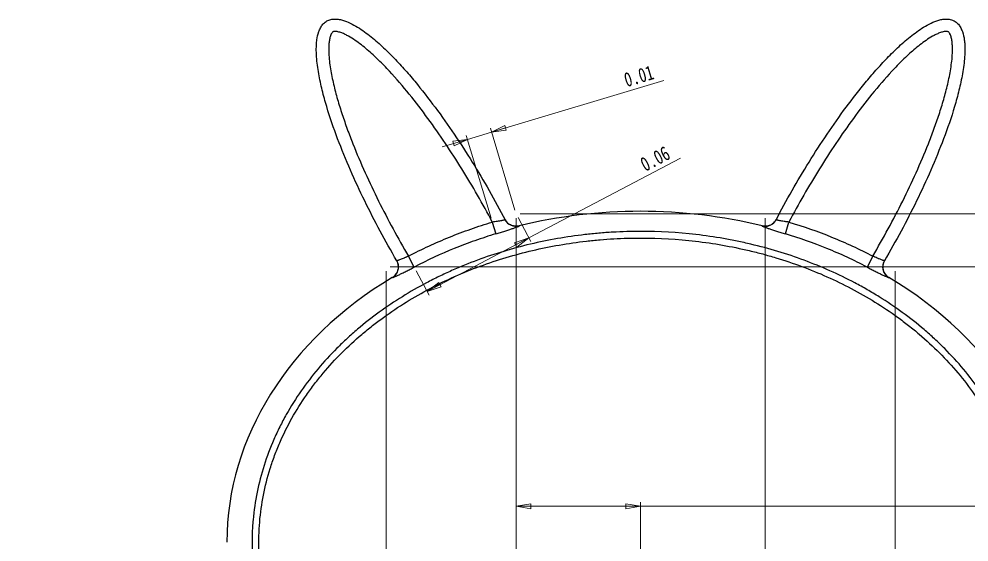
# Model space of a CAD drawing. Header units: millimetres. Extents: x 15 to 1184, y 5 to 836.
# Drawn here: x 579.2 to 808.9, y 341.1 to 467.7 of the extents above; entities that cross this region are included whole.
import ezdxf

# ---------------------------------------------------------------- set-up
doc = ezdxf.new("R2010")
doc.units = ezdxf.units.MM
doc.styles.add('SLDTEXTSTYLE0', font='TXT', dxfattribs={"width": 0.75})
doc.dimstyles.new('SLDDIMSTYLE0', dxfattribs={"dimtxt": 3.5, "dimasz": 3.556, "dimexe": 0, "dimexo": 0.0625, "dimgap": 0.875, "dimtad": 1, "dimlfac": 2, "dimrnd": 1e-09, "dimdsep": 46, "dimtxsty": 'SLDTEXTSTYLE0', "dimblk1": 'CLOSED', "dimblk2": 'CLOSED', "dimsah": 1, "dimcen": 0.09, "dimadec": 0, "dimazin": 2, "dimtfac": 1, "dimtofl": 0, "dimtmove": 0, "dimatfit": 3, "dimldrblk": 'CLOSED', "dimfxl": 0, "dimfrac": 2, "dimtolj": 1, "dimtzin": 12, "dimarcsym": 0})
doc.dimstyles.new('SLDDIMSTYLE1', dxfattribs={"dimtxt": 3.5, "dimasz": 3.556, "dimexe": 0, "dimexo": 0.0625, "dimgap": 0.875, "dimtad": 1, "dimlfac": 2, "dimrnd": 1e-09, "dimdsep": 46, "dimtxsty": 'SLDTEXTSTYLE0', "dimblk1": 'CLOSED', "dimblk2": 'CLOSED', "dimsah": 1, "dimcen": 0.09, "dimadec": 0, "dimazin": 2, "dimtfac": 1, "dimtmove": 0, "dimatfit": 0, "dimldrblk": 'CLOSED', "dimfxl": 0, "dimfrac": 2, "dimtolj": 1, "dimtzin": 12, "dimarcsym": 0})
doc.dimstyles.new('SLDDIMSTYLE2', dxfattribs={"dimtxt": 3.5, "dimasz": 3.556, "dimexe": 0, "dimexo": 0.0625, "dimgap": 0.875, "dimtad": 1, "dimlfac": 2, "dimrnd": 1e-09, "dimzin": 0, "dimdsep": 46, "dimtxsty": 'SLDTEXTSTYLE0', "dimblk1": 'CLOSED', "dimblk2": 'CLOSED', "dimsah": 1, "dimcen": 0.09, "dimadec": 0, "dimazin": 0, "dimtfac": 1, "dimtofl": 0, "dimtmove": 0, "dimatfit": 3, "dimldrblk": 'CLOSED', "dimfxl": 0, "dimfrac": 2, "dimtolj": 1, "dimtzin": 12, "dimarcsym": 0})

# ---------------------------------------------------------------- blocks, each defined once
blk = doc.blocks.new('_Closed')
at = {"color": 0, "linetype": 'ByBlock', "lineweight": -2}
for p, q in [((-1, 0.166667), (0, 0)), ((-1, 0.166667), (-1, -0.166667)), ((0, 0), (-1, -0.166667)), ((0, 0), (-1, 0))]:
    blk.add_line(p, q, dxfattribs=at)
blk = doc.blocks.new('_D')
at = {"color": 7, "linetype": 'Continuous', "lineweight": 0}
for p, q in [((699.41, 419.5), (699.41, 192.64)), ((684.79, 269.86), (684.79, 192.64)), ((684.79, 193.64), (579.25, 193.64)), ((684.79, 193.64), (699.41, 193.64))]:
    blk.add_line(p, q, dxfattribs=at)
at = {"color": 7, "linetype": 'Continuous', "lineweight": 18, "xscale": 3.556, "yscale": 3.556, "rotation": 180.0000000000004}
blk.add_blockref('_Closed', (684.79, 193.64), dxfattribs=at)
at = {"color": 7, "linetype": 'Continuous', "lineweight": 18, "xscale": 3.556, "yscale": 3.556}
blk.add_blockref('_Closed', (699.41, 193.64), dxfattribs=at)
at = {"color": 7, "linetype": 'Continuous', "lineweight": 18, "insert": (579.25, 198.16), "char_height": 3.5, "attachment_point": 1, "style": 'SLDTEXTSTYLE0'}
blk.add_mtext('0.03', dxfattribs=at)
blk = doc.blocks.new('_D_1')
at = {"color": 7, "linetype": 'Continuous', "lineweight": 0}
for p, q in [((667.97, 406.69), (667.97, 186.64)), ((684.79, 269.86), (684.79, 186.64)), ((684.79, 187.64), (667.97, 187.64)), ((684.79, 187.64), (711.67, 187.64))]:
    blk.add_line(p, q, dxfattribs=at)
at = {"color": 7, "linetype": 'Continuous', "lineweight": 18, "xscale": 3.556, "yscale": 3.556, "rotation": 180.0000000000004}
blk.add_blockref('_Closed', (667.97, 187.64), dxfattribs=at)
at = {"color": 7, "linetype": 'Continuous', "lineweight": 18, "xscale": 3.556, "yscale": 3.556}
blk.add_blockref('_Closed', (684.79, 187.64), dxfattribs=at)
at = {"color": 7, "linetype": 'Continuous', "lineweight": 18, "insert": (702.62, 192.16), "char_height": 3.5, "attachment_point": 1, "style": 'SLDTEXTSTYLE0'}
blk.add_mtext('0.03', dxfattribs=at)
blk = doc.blocks.new('_D_4')
at = {"color": 7, "linetype": 'Continuous', "lineweight": 0}
for p, q in [((759.6, 419.5), (759.6, 168.64)), ((684.79, 269.86), (684.79, 168.64)), ((684.79, 169.64), (759.6, 169.64))]:
    blk.add_line(p, q, dxfattribs=at)
at = {"color": 7, "linetype": 'Continuous', "lineweight": 18, "xscale": 3.556, "yscale": 3.556, "rotation": 180.0000000000004}
blk.add_blockref('_Closed', (684.79, 169.64), dxfattribs=at)
at = {"color": 7, "linetype": 'Continuous', "lineweight": 18, "xscale": 3.556, "yscale": 3.556}
blk.add_blockref('_Closed', (759.6, 169.64), dxfattribs=at)
at = {"color": 7, "linetype": 'Continuous', "lineweight": 18, "insert": (717.67, 174.16), "char_height": 3.5, "attachment_point": 1, "style": 'SLDTEXTSTYLE0'}
blk.add_mtext('0.15', dxfattribs=at)
blk = doc.blocks.new('_D_6')
at = {"color": 7, "linetype": 'Continuous', "lineweight": 0}
for p, q in [((791.04, 406.69), (791.04, 156.64)), ((684.79, 269.86), (684.79, 156.64)), ((684.79, 157.64), (791.04, 157.64))]:
    blk.add_line(p, q, dxfattribs=at)
at = {"color": 7, "linetype": 'Continuous', "lineweight": 18, "xscale": 3.556, "yscale": 3.556, "rotation": 180.0000000000004}
blk.add_blockref('_Closed', (684.79, 157.64), dxfattribs=at)
at = {"color": 7, "linetype": 'Continuous', "lineweight": 18, "xscale": 3.556, "yscale": 3.556}
blk.add_blockref('_Closed', (791.04, 157.64), dxfattribs=at)
at = {"color": 7, "linetype": 'Continuous', "lineweight": 18, "insert": (733.39, 162.16), "char_height": 3.5, "attachment_point": 1, "style": 'SLDTEXTSTYLE0'}
blk.add_mtext('0.21', dxfattribs=at)
blk = doc.blocks.new('_D_7')
at = {"color": 7, "linetype": 'Continuous', "lineweight": 0}
for p, q in [((693.46, 440.29), (735.1, 452.8)), ((699.12, 421.46), (693.18, 441.25)), ((693.37, 419.51), (687.36, 439.51)), ((693.46, 440.29), (687.65, 438.55)), ((687.65, 438.55), (681.57, 436.72))]:
    blk.add_line(p, q, dxfattribs=at)
at = {"color": 7, "linetype": 'Continuous', "lineweight": 18, "xscale": 3.556, "yscale": 3.556}
for p, rotation in [((693.46, 440.29), 196.7188097169894), ((687.65, 438.55), 16.71880971698944)]:
    blk.add_blockref('_Closed', p, dxfattribs=dict(at, rotation=rotation))
at = {"color": 7, "linetype": 'Continuous', "lineweight": 18, "insert": (725.14, 454.52), "char_height": 3.5, "attachment_point": 1, "rotation": 16.7188, "style": 'SLDTEXTSTYLE0'}
blk.add_mtext('0.01', dxfattribs=at)
blk = doc.blocks.new('_D_8')
at = {"color": 7, "linetype": 'Continuous', "lineweight": 0}
for p, q in [((702.47, 414.69), (739.13, 433.99)), ((699.87, 419.62), (702.93, 413.81)), ((702.47, 414.69), (677.89, 401.75)), ((675.25, 406.78), (678.36, 400.87))]:
    blk.add_line(p, q, dxfattribs=at)
at = {"color": 7, "linetype": 'Continuous', "lineweight": 18, "xscale": 3.556, "yscale": 3.556}
for p, rotation in [((702.47, 414.69), 27.76711480351354), ((677.89, 401.75), 207.7671148035136)]:
    blk.add_blockref('_Closed', p, dxfattribs=dict(at, rotation=rotation))
at = {"color": 7, "linetype": 'Continuous', "lineweight": 18, "insert": (729.01, 433.77), "char_height": 3.5, "attachment_point": 1, "rotation": 27.7671, "style": 'SLDTEXTSTYLE0'}
blk.add_mtext('0.06', dxfattribs=at)
blk = doc.blocks.new('_D_9')
at = {"color": 7, "linetype": 'Continuous', "lineweight": 0}
for p, q in [((700.41, 420.5), (831.59, 420.5)), ((830.59, 420.5), (830.59, 407.69)), ((668.97, 407.69), (831.59, 407.69)), ((830.59, 407.69), (830.59, 181.99))]:
    blk.add_line(p, q, dxfattribs=at)
at = {"color": 7, "linetype": 'Continuous', "lineweight": 18, "xscale": 3.556, "yscale": 3.556}
for p, rotation in [((830.59, 420.5), 90.0000000000004), ((830.59, 407.69), 270.0000000000004)]:
    blk.add_blockref('_Closed', p, dxfattribs=dict(at, rotation=rotation))
at = {"color": 7, "linetype": 'Continuous', "lineweight": 18, "insert": (826.08, 181.99), "char_height": 3.5, "attachment_point": 1, "rotation": 90, "style": 'SLDTEXTSTYLE0'}
blk.add_mtext('0.03', dxfattribs=at)
blk = doc.blocks.new('_D_10')
at = {"color": 7, "linetype": 'Continuous', "lineweight": 0}
for p, q in [((699.41, 419.5), (699.41, 348.78)), ((699.41, 349.78), (729.5, 349.78)), ((729.5, 283.78), (729.5, 350.78)), ((729.5, 349.78), (841.12, 349.78))]:
    blk.add_line(p, q, dxfattribs=at)
at = {"color": 7, "linetype": 'Continuous', "lineweight": 18, "xscale": 3.556, "yscale": 3.556}
for p, rotation in [((699.41, 349.78), 179.9997868278468), ((729.5, 349.78), 359.9997868278468)]:
    blk.add_blockref('_Closed', p, dxfattribs=dict(at, rotation=rotation))
at = {"color": 7, "linetype": 'Continuous', "lineweight": 18, "insert": (832.07, 354.29), "char_height": 3.5, "attachment_point": 1, "rotation": 359.9998, "style": 'SLDTEXTSTYLE0'}
blk.add_mtext('0.06', dxfattribs=at)
blk = doc.blocks.new('_D_11')
at = {"color": 7, "linetype": 'Continuous', "lineweight": 0}
for p, q in [((700.41, 420.5), (844.29, 420.5)), ((843.29, 420.5), (843.29, 274.02)), ((775.21, 274.02), (844.29, 274.02))]:
    blk.add_line(p, q, dxfattribs=at)
at = {"color": 7, "linetype": 'Continuous', "lineweight": 18, "xscale": 3.556, "yscale": 3.556}
for p, rotation in [((843.29, 420.5), 90.0000000000004), ((843.29, 274.02), 270.0000000000004)]:
    blk.add_blockref('_Closed', p, dxfattribs=dict(at, rotation=rotation))
at = {"color": 7, "linetype": 'Continuous', "lineweight": 18, "insert": (838.77, 335.11), "char_height": 3.5, "attachment_point": 1, "rotation": 90, "style": 'SLDTEXTSTYLE0'}
blk.add_mtext('0.29', dxfattribs=at)
blk = doc.blocks.new('_D_12')
at = {"color": 7, "linetype": 'Continuous', "lineweight": 0}
for p, q in [((700.41, 420.5), (849.59, 420.5)), ((848.59, 420.5), (848.59, 270.86)), ((775.21, 270.86), (849.59, 270.86))]:
    blk.add_line(p, q, dxfattribs=at)
at = {"color": 7, "linetype": 'Continuous', "lineweight": 18, "xscale": 3.556, "yscale": 3.556}
for p, rotation in [((848.59, 420.5), 90.0000000000004), ((848.59, 270.86), 270.0000000000004)]:
    blk.add_blockref('_Closed', p, dxfattribs=dict(at, rotation=rotation))
at = {"color": 7, "linetype": 'Continuous', "lineweight": 18, "insert": (844.08, 341.16), "char_height": 3.5, "attachment_point": 1, "rotation": 90, "style": 'SLDTEXTSTYLE0'}
blk.add_mtext('0.30', dxfattribs=at)
blk = doc.blocks.new('_D_13')
at = {"color": 7, "linetype": 'Continuous', "lineweight": 0}
for p, q in [((700.41, 420.5), (855.59, 420.5)), ((854.59, 420.5), (854.59, 203.64)), ((807.09, 203.64), (855.59, 203.64))]:
    blk.add_line(p, q, dxfattribs=at)
at = {"color": 7, "linetype": 'Continuous', "lineweight": 18, "xscale": 3.556, "yscale": 3.556}
for p, rotation in [((854.59, 420.5), 90.0000000000004), ((854.59, 203.64), 270.0000000000004)]:
    blk.add_blockref('_Closed', p, dxfattribs=dict(at, rotation=rotation))
at = {"color": 7, "linetype": 'Continuous', "lineweight": 18, "insert": (850.08, 307.55), "char_height": 3.5, "attachment_point": 1, "rotation": 90, "style": 'SLDTEXTSTYLE0'}
blk.add_mtext('0.43', dxfattribs=at)

msp = doc.modelspace()

# ---------------------------------------------------------------- linework, layer by layer
at = {"color": 7, "linetype": 'Continuous', "lineweight": 25}
for p, q in [((693.6561, 418.5498), (694.5149, 415.6905)), ((764.4892, 415.6905), (765.348, 418.5498)), ((674.7814, 407.66), (673.391, 410.3008)), ((785.6131, 410.3008), (784.2228, 407.66))]:
    msp.add_line(p, q, dxfattribs=at)
at = {"color": 8, "linetype": 'Continuous', "lineweight": 25}
for p, q in [((700.114, 417.6106), (700.1252, 417.5897)), ((758.879, 417.5897), (758.8904, 417.6111)), ((669.5092, 405.1192), (669.4966, 405.1405))]:
    msp.add_line(p, q, dxfattribs=at)
at = {"color": 7, "linetype": 'Continuous', "lineweight": 25, "flags": 128}
msp.add_lwpolyline([(670.9171, 408.2293), (670.7996, 408.6756), (670.5553, 409.2057)], dxfattribs=at)
at = {"color": 7, "linetype": 'Continuous', "lineweight": 25}
for centre, radius, start, end in [((699.4081, 420.5019), 2.9992, 207.640472, 283.832819), ((759.5968, 420.5012), 2.9983, 307.423061, 332.36544), ((791.038, 407.6914), 2.9995, 149.67639, 239.039412)]:
    msp.add_arc(centre, radius, start, end, dxfattribs=at)
at = {"color": 8, "linetype": 'Continuous', "lineweight": 25}
for centre, radius, start, end in [((759.596, 420.5024), 2.9997, 256.170749, 307.420387), ((667.9659, 407.6915), 2.9998, 300.962939, 10.325962)]:
    msp.add_arc(centre, radius, start, end, dxfattribs=at)
at = {"color": 7, "linetype": 'Continuous', "lineweight": 25}
for start_param, end_param in [(1.27244931, 1.86916479), (2.21453836, 3.14159265), (0, 0.92717355), (5.32323331, 6.28318531)]:
    msp.add_ellipse((729.5021, 341.1438), major_axis=(100, 0), ratio=0.8, start_param=start_param, end_param=end_param, dxfattribs=at)
for points, knots in [([(670.5553, 409.2057), (669.1739, 411.5666), (667.8365, 413.9518), (665.2504, 418.7709), (664.0016, 421.2053), (661.603, 426.1185), (660.4527, 428.5982), (658.2651, 433.6108), (657.2279, 436.143), (655.3018, 441.2609), (654.4106, 443.8496), (653.2378, 447.7802), (652.8742, 449.0996), (652.221, 451.756), (651.9309, 453.0927), (651.5758, 455.1143), (651.471, 455.7901), (651.296, 457.1465), (651.2256, 457.8277), (651.1309, 459.1923), (651.1064, 459.8766), (651.1187, 460.9029), (651.1311, 461.2446), (651.1761, 461.9272), (651.2089, 462.2684), (651.3455, 463.2853), (651.4863, 463.9587), (651.8263, 464.928), (651.9603, 465.2413), (652.2041, 465.6912), (652.2929, 465.8384), (652.4856, 466.1216), (652.5894, 466.2574), (652.8135, 466.5156), (652.9347, 466.6387), (653.1902, 466.8643), (653.3249, 466.9676), (653.6088, 467.1539), (653.7584, 467.2372), (654.0705, 467.3817), (654.2318, 467.4423), (654.558, 467.54), (654.7238, 467.5775), (655.06, 467.632), (655.2314, 467.6491), (655.7433, 467.6724), (656.0817, 467.6518), (656.7541, 467.5589), (657.09, 467.4858), (657.7441, 467.3044), (658.0641, 467.196), (659.0079, 466.8315), (659.6162, 466.537), (660.8064, 465.8827), (661.3811, 465.5262), (662.4985, 464.7771), (663.042, 464.3836), (664.6391, 463.1613), (665.6597, 462.2913), (667.1483, 460.9338), (667.6373, 460.4722), (668.6029, 459.5337), (669.0798, 459.0566), (670.488, 457.612), (671.3996, 456.6291), (673.1812, 454.6327), (674.0511, 453.6193), (676.6093, 450.5412), (678.247, 448.4396), (681.4198, 444.1614), (682.9545, 441.9845), (685.9369, 437.567), (687.3844, 435.3262), (690.1994, 430.7863), (691.5676, 428.486), (694.223, 423.8332), (695.5086, 421.4837), (696.7511, 419.1105)], [0, 0, 0, 0, 0.0625, 0.0625, 0.125, 0.125, 0.1875, 0.1875, 0.25, 0.25, 0.3125, 0.3125, 0.34375, 0.34375, 0.375, 0.375, 0.390625, 0.390625, 0.40625, 0.40625, 0.421875, 0.421875, 0.4296875, 0.4296875, 0.4375, 0.4375, 0.453125, 0.453125, 0.4609375, 0.4609375, 0.46484375, 0.46484375, 0.46875, 0.46875, 0.47265625, 0.47265625, 0.4765625, 0.4765625, 0.48046875, 0.48046875, 0.484375, 0.484375, 0.48828125, 0.48828125, 0.4921875, 0.4921875, 0.5, 0.5, 0.5078125, 0.5078125, 0.515625, 0.515625, 0.53125, 0.53125, 0.546875, 0.546875, 0.5625, 0.5625, 0.59375, 0.59375, 0.609375, 0.609375, 0.625, 0.625, 0.65625, 0.65625, 0.6875, 0.6875, 0.75, 0.75, 0.8125, 0.8125, 0.875, 0.875, 0.9375, 0.9375, 1, 1, 1, 1]), ([(762.253, 419.1105), (763.4955, 421.4837), (764.7812, 423.8332), (767.4366, 428.486), (768.8047, 430.7863), (771.6198, 435.3262), (773.0672, 437.567), (776.0496, 441.9845), (777.5844, 444.1614), (780.7572, 448.4396), (782.3948, 450.5412), (784.953, 453.6193), (785.8229, 454.6327), (787.6045, 456.6291), (788.5162, 457.612), (789.9244, 459.0566), (790.4012, 459.5337), (791.3669, 460.4722), (791.8558, 460.9338), (793.3445, 462.2913), (794.3651, 463.1613), (795.9621, 464.3836), (796.5057, 464.7771), (797.6231, 465.5262), (798.1978, 465.8827), (799.3879, 466.537), (799.9962, 466.8315), (800.9401, 467.196), (801.26, 467.3044), (801.9142, 467.4858), (802.25, 467.5589), (802.9225, 467.6518), (803.2608, 467.6724), (803.7727, 467.6491), (803.9442, 467.632), (804.2804, 467.5775), (804.4461, 467.54), (804.7724, 467.4423), (804.9336, 467.3817), (805.2457, 467.2372), (805.3954, 467.1539), (805.6792, 466.9676), (805.8139, 466.8643), (806.0695, 466.6387), (806.1907, 466.5156), (806.4148, 466.2574), (806.5185, 466.1216), (806.7113, 465.8384), (806.8001, 465.6912), (807.0438, 465.2413), (807.1779, 464.928), (807.5178, 463.9587), (807.6587, 463.2853), (807.7953, 462.2684), (807.828, 461.9272), (807.8731, 461.2446), (807.8854, 460.9029), (807.8978, 459.8766), (807.8733, 459.1923), (807.7786, 457.8277), (807.7082, 457.1465), (807.5331, 455.7901), (807.4284, 455.1143), (807.0732, 453.0927), (806.7832, 451.756), (806.1299, 449.0996), (805.7663, 447.7802), (804.5936, 443.8496), (803.7023, 441.2609), (801.7762, 436.143), (800.739, 433.6108), (798.5515, 428.5982), (797.4012, 426.1185), (795.0026, 421.2053), (793.7537, 418.7709), (791.1677, 413.9518), (789.8303, 411.5666), (788.4489, 409.2057)], [0, 0, 0, 0, 0.0625, 0.0625, 0.125, 0.125, 0.1875, 0.1875, 0.25, 0.25, 0.3125, 0.3125, 0.34375, 0.34375, 0.375, 0.375, 0.390625, 0.390625, 0.40625, 0.40625, 0.4375, 0.4375, 0.453125, 0.453125, 0.46875, 0.46875, 0.484375, 0.484375, 0.4921875, 0.4921875, 0.5, 0.5, 0.5078125, 0.5078125, 0.51171875, 0.51171875, 0.515625, 0.515625, 0.51953125, 0.51953125, 0.5234375, 0.5234375, 0.52734375, 0.52734375, 0.53125, 0.53125, 0.53515625, 0.53515625, 0.5390625, 0.5390625, 0.546875, 0.546875, 0.5625, 0.5625, 0.5703125, 0.5703125, 0.578125, 0.578125, 0.59375, 0.59375, 0.609375, 0.609375, 0.625, 0.625, 0.65625, 0.65625, 0.6875, 0.6875, 0.75, 0.75, 0.8125, 0.8125, 0.875, 0.875, 0.9375, 0.9375, 1, 1, 1, 1]), ([(693.6561, 418.5498), (692.5017, 420.7315), (691.3104, 422.8928), (688.8555, 427.1755), (687.5936, 429.2937), (685.0017, 433.4783), (683.6713, 435.5455), (680.9358, 439.6253), (679.5308, 441.638), (676.634, 445.5998), (675.1424, 447.5493), (672.0488, 451.3673), (670.4477, 453.2367), (668.3448, 455.4993), (667.919, 455.948), (667.0555, 456.8367), (666.6172, 457.2771), (665.2859, 458.5788), (664.3772, 459.4205), (662.9685, 460.6261), (662.4912, 461.0184), (661.5168, 461.7783), (661.0198, 462.1461), (659.9984, 462.8479), (659.4744, 463.1822), (658.6564, 463.644), (658.3798, 463.7903), (657.8184, 464.0617), (657.5335, 464.187), (656.951, 464.4074), (656.6539, 464.5032), (656.1913, 464.6063), (656.0362, 464.6333), (655.802, 464.6564), (655.7237, 464.6612), (655.5662, 464.6625), (655.4864, 464.6591), (655.3292, 464.6383), (655.2507, 464.6216), (655.1057, 464.5556), (655.0446, 464.5044), (654.9363, 464.3878), (654.8893, 464.3239), (654.8029, 464.1903), (654.7642, 464.1212), (654.657, 463.9102), (654.5973, 463.7641), (654.4923, 463.4652), (654.4475, 463.3133), (654.3298, 462.8536), (654.2732, 462.5414), (654.1877, 461.9146), (654.1591, 461.5989), (654.1035, 460.6517), (654.1062, 460.0179), (654.1604, 458.7542), (654.2124, 458.1232), (654.3513, 456.8657), (654.4382, 456.2395), (654.7393, 454.3663), (654.9928, 453.126), (655.5687, 450.6635), (655.892, 449.4396), (656.5899, 447.009), (656.9649, 445.8016), (657.7562, 443.3993), (658.1727, 442.2046), (659.0396, 439.8293), (659.4901, 438.6483), (660.8863, 435.1221), (661.8766, 432.7933), (663.9502, 428.1822), (665.0341, 425.8988), (667.2856, 421.3715), (668.4534, 419.1271), (670.8648, 414.6823), (672.1088, 412.481), (673.391, 410.3008)], [0, 0, 0, 0, 0.0625, 0.0625, 0.125, 0.125, 0.1875, 0.1875, 0.25, 0.25, 0.3125, 0.3125, 0.375, 0.375, 0.390625, 0.390625, 0.40625, 0.40625, 0.4375, 0.4375, 0.453125, 0.453125, 0.46875, 0.46875, 0.484375, 0.484375, 0.4921875, 0.4921875, 0.5, 0.5, 0.5078125, 0.5078125, 0.51171875, 0.51171875, 0.51367188, 0.51367188, 0.515625, 0.515625, 0.51757813, 0.51757813, 0.51953125, 0.51953125, 0.52148438, 0.52148438, 0.5234375, 0.5234375, 0.52734375, 0.52734375, 0.53125, 0.53125, 0.5390625, 0.5390625, 0.546875, 0.546875, 0.5625, 0.5625, 0.578125, 0.578125, 0.59375, 0.59375, 0.625, 0.625, 0.65625, 0.65625, 0.6875, 0.6875, 0.71875, 0.71875, 0.75, 0.75, 0.8125, 0.8125, 0.875, 0.875, 0.9375, 0.9375, 1, 1, 1, 1]), ([(785.6131, 410.3008), (786.8954, 412.4811), (788.1395, 414.6826), (790.5511, 419.1277), (791.719, 421.3723), (793.9705, 425.8999), (795.0545, 428.1835), (797.1282, 432.7949), (798.1186, 435.1239), (799.5148, 438.6503), (799.9654, 439.8314), (800.8322, 442.2069), (801.2487, 443.4016), (802.0401, 445.8041), (802.415, 447.0117), (803.1129, 449.4425), (803.4362, 450.6664), (804.0121, 453.1291), (804.2655, 454.3695), (804.5664, 456.2428), (804.6533, 456.8692), (804.7921, 458.1268), (804.844, 458.7578), (804.898, 460.0216), (804.9006, 460.6555), (804.8448, 461.6027), (804.816, 461.9184), (804.7304, 462.5452), (804.6736, 462.8574), (804.5556, 463.317), (804.5107, 463.469), (804.4054, 463.7677), (804.3456, 463.9138), (804.2381, 464.1247), (804.1992, 464.1937), (804.1125, 464.3272), (804.0654, 464.391), (803.9566, 464.5071), (803.8947, 464.5582), (803.7479, 464.6232), (803.67, 464.6392), (803.5127, 464.6594), (803.4329, 464.6626), (803.2755, 464.661), (803.1972, 464.6561), (802.9631, 464.6325), (802.808, 464.6053), (802.3456, 464.5018), (802.0485, 464.4058), (801.4663, 464.1851), (801.1814, 464.0597), (800.6202, 463.7881), (800.3435, 463.6417), (799.5258, 463.1798), (799.0019, 462.8454), (797.9808, 462.1435), (797.4839, 461.7757), (796.5096, 461.0157), (796.0324, 460.6234), (794.6239, 459.4177), (793.7154, 458.5761), (792.3842, 457.2744), (791.946, 456.834), (791.0826, 455.9453), (790.6569, 455.4966), (788.5542, 453.2342), (786.9533, 451.3649), (783.86, 447.5471), (782.3686, 445.5978), (779.4721, 441.6362), (778.0672, 439.6237), (775.332, 435.5442), (774.0017, 433.4772), (771.41, 429.2928), (770.1483, 427.1748), (767.6935, 422.8925), (766.5023, 420.7313), (765.348, 418.5498)], [0, 0, 0, 0, 0.0625, 0.0625, 0.125, 0.125, 0.1875, 0.1875, 0.25, 0.25, 0.28125, 0.28125, 0.3125, 0.3125, 0.34375, 0.34375, 0.375, 0.375, 0.40625, 0.40625, 0.421875, 0.421875, 0.4375, 0.4375, 0.453125, 0.453125, 0.4609375, 0.4609375, 0.46875, 0.46875, 0.47265625, 0.47265625, 0.4765625, 0.4765625, 0.47851562, 0.47851562, 0.48046875, 0.48046875, 0.48242187, 0.48242187, 0.484375, 0.484375, 0.48632812, 0.48632812, 0.48828125, 0.48828125, 0.4921875, 0.4921875, 0.5, 0.5, 0.5078125, 0.5078125, 0.515625, 0.515625, 0.53125, 0.53125, 0.546875, 0.546875, 0.5625, 0.5625, 0.59375, 0.59375, 0.609375, 0.609375, 0.625, 0.625, 0.6875, 0.6875, 0.75, 0.75, 0.8125, 0.8125, 0.875, 0.875, 0.9375, 0.9375, 1, 1, 1, 1]), ([(673.391, 410.3008), (676.6254, 412.0037), (679.9377, 413.538), (685.0165, 415.6006), (686.7251, 416.247), (690.1695, 417.4586), (691.9059, 418.024), (693.6561, 418.5498)], [0, 0, 0, 0, 0.5, 0.5, 0.75, 0.75, 1, 1, 1, 1]), ([(696.7511, 419.1105), (696.7558, 419.1015), (696.7391, 419.0893), (696.683, 419.0663), (696.6592, 419.0579), (696.6008, 419.0395), (696.5662, 419.0295), (696.4491, 418.998), (696.3526, 418.9748), (696.1807, 418.9371), (696.1184, 418.9239), (695.987, 418.8972), (695.9179, 418.8836), (695.7006, 418.8424), (695.5425, 418.8142), (695.2, 418.757), (695.0211, 418.7289), (694.649, 418.6741), (694.4541, 418.6472), (694.0585, 418.5962), (693.8584, 418.5722), (693.6561, 418.5498)], [0, 0, 0, 0, 0.125, 0.125, 0.1875, 0.1875, 0.25, 0.25, 0.375, 0.375, 0.4375, 0.4375, 0.5, 0.5, 0.625, 0.625, 0.75, 0.75, 0.875, 0.875, 1, 1, 1, 1]), ([(700.1117, 417.6236), (699.9457, 417.5871), (699.5911, 417.5091), (699.0466, 417.5323), (698.5233, 417.642), (698.0677, 417.8251), (697.6861, 418.0521), (697.3812, 418.297), (697.1552, 418.5286), (697.0018, 418.7198), (696.9141, 418.845), (696.8625, 418.9245), (696.8245, 418.9867), (696.7995, 419.0297), (696.7894, 419.0478), (696.7899, 419.047), (696.79, 419.0469)], [0, 0, 0, 0, 0.09612176, 0.20530209, 0.30596806, 0.39849592, 0.48261443, 0.55738889, 0.62057455, 0.66864016, 0.70464088, 0.73616445, 0.78017499, 0.85641678, 0.97834827, 1, 1, 1, 1]), ([(762.2061, 419.0326), (762.2058, 419.0319), (762.205, 419.0304), (762.1807, 418.9885), (762.1281, 418.9014), (762.0172, 418.7391), (761.8515, 418.53), (761.5774, 418.2517), (761.1669, 417.9424), (760.6377, 417.6882), (760.0463, 417.5418), (759.4617, 417.5036), (759.0755, 417.583), (758.8918, 417.6208)], [0, 0, 0, 0, 0.07864494, 0.17568937, 0.24703436, 0.28649188, 0.34583857, 0.4151756, 0.52393339, 0.65281235, 0.76446568, 0.88790366, 1, 1, 1, 1]), ([(765.348, 418.5498), (765.1458, 418.5722), (764.9466, 418.5962), (764.6523, 418.634), (764.5549, 418.647), (764.3618, 418.6736), (764.2656, 418.6873), (763.9843, 418.7287), (763.8059, 418.7567), (763.4673, 418.8132), (763.3058, 418.842), (763.0151, 418.8971), (762.8846, 418.9237), (762.7121, 418.9615), (762.6582, 418.9738), (762.5608, 418.9972), (762.517, 419.0083), (762.4002, 419.0396), (762.3414, 419.0581), (762.2651, 419.0892), (762.2483, 419.1015), (762.253, 419.1105)], [0, 0, 0, 0, 0.125, 0.125, 0.1875, 0.1875, 0.25, 0.25, 0.375, 0.375, 0.5, 0.5, 0.625, 0.625, 0.6875, 0.6875, 0.75, 0.75, 0.875, 0.875, 1, 1, 1, 1]), ([(765.348, 418.5498), (768.8475, 417.4986), (772.2924, 416.289), (777.3704, 414.2269), (779.0467, 413.4987), (782.3596, 411.9613), (783.9965, 411.152), (785.6131, 410.3008)], [0, 0, 0, 0, 0.5, 0.5, 0.75, 0.75, 1, 1, 1, 1]), ([(778.8695, 277.2228), (782.8382, 279.1844), (786.6788, 281.407), (791.2991, 284.5528), (792.2141, 285.2005), (793.5724, 286.201), (794.0228, 286.5393), (794.9187, 287.2258), (795.3642, 287.5741), (797.5689, 289.332), (799.2684, 290.7987), (802.5348, 293.8564), (804.1018, 295.4473), (807.0969, 298.7594), (808.525, 300.4806), (810.5553, 303.1674), (811.2134, 304.0805), (812.1712, 305.4776), (812.486, 305.9486), (813.1031, 306.896), (813.4053, 307.3723), (814.8848, 309.7669), (815.9672, 311.7243), (817.9267, 315.7237), (818.8038, 317.7656), (820.3447, 321.9375), (821.0086, 324.0673), (821.8342, 327.3322), (822.0811, 328.4321), (822.4069, 330.1004), (822.5079, 330.6588), (822.6937, 331.7739), (822.7786, 332.3314), (823.1638, 335.1193), (823.3459, 337.35), (823.4619, 341.8122), (823.3959, 344.0436), (823.1094, 347.3914), (822.9826, 348.5074), (822.7449, 350.1816), (822.6578, 350.7397), (822.4675, 351.8559), (822.3642, 352.4145), (821.8114, 355.1895), (821.2502, 357.3672), (819.9034, 361.6426), (819.1178, 363.7404), (817.7766, 366.8292), (817.3023, 367.8491), (816.5506, 369.3645), (816.2932, 369.8673), (815.7651, 370.868), (815.4941, 371.3664), (814.1121, 373.8347), (812.9167, 375.7415), (810.3599, 379.4296), (808.9985, 381.2109), (806.1179, 384.6545), (804.5988, 386.3167), (802.6044, 388.3223), (802.2009, 388.7196), (801.3877, 389.5039), (800.9776, 389.8914), (799.737, 391.0399), (798.8961, 391.787), (796.3338, 393.9749), (794.5727, 395.3622), (790.9507, 398.0025), (789.0898, 399.2555), (786.2264, 401.038), (785.2599, 401.616), (783.3032, 402.7399), (782.3117, 403.2866), (777.3255, 405.9248), (773.2278, 407.7451), (764.8352, 410.8602), (760.5402, 412.1546), (755.052, 413.4537), (753.9478, 413.6976), (751.7404, 414.1507), (750.6355, 414.3603), (747.3176, 414.9396), (745.1013, 415.2597), (738.4392, 416.0267), (733.9806, 416.2814), (727.2671, 416.2816), (725.025, 416.2177), (721.6553, 416.0242), (720.5305, 415.9434), (718.2805, 415.7488), (717.1598, 415.6354), (711.5772, 414.9888), (707.1783, 414.2177), (698.5152, 412.1664), (694.2509, 410.8865), (687.9625, 408.5585), (685.8844, 407.7143), (683.3108, 406.5684), (682.7973, 406.3346), (681.7727, 405.8579), (681.2617, 405.615), (679.7382, 404.8749), (678.7333, 404.3657), (673.7635, 401.7397), (669.9607, 399.3851), (664.5365, 395.4426), (662.7753, 394.0597), (660.2086, 391.8751), (659.3656, 391.1284), (657.7058, 389.5968), (656.8874, 388.8101), (654.4931, 386.4097), (652.9733, 384.7522), (650.0911, 381.319), (648.7288, 379.5434), (646.1698, 375.868), (644.9731, 373.9682), (643.589, 371.5097), (643.3177, 371.0138), (642.7867, 370.0134), (642.5265, 369.5082), (641.7676, 367.9873), (641.2896, 366.9652), (639.9395, 363.8749), (639.1509, 361.7824), (637.8002, 357.5319), (637.2379, 355.3739), (636.3485, 350.99), (636.0212, 348.7641), (635.7685, 345.9364), (635.7259, 345.3691), (635.6568, 344.2349), (635.6037, 343.1001), (635.5828, 341.9639), (635.5781, 340.8271), (635.5837, 340.2633), (635.6514, 337.4459), (635.8316, 335.2144), (636.4337, 330.7941), (636.8557, 328.6054), (637.6668, 325.354), (637.9669, 324.2755), (638.4618, 322.6656), (638.6342, 322.1302), (638.9939, 321.0623), (639.1814, 320.529), (640.1539, 317.8761), (641.0374, 315.8121), (643.0003, 311.7925), (644.0798, 309.837), (646.4252, 306.0291), (647.6911, 304.1768), (649.3872, 301.9242), (649.7323, 301.4765), (650.4309, 300.5913), (650.7846, 300.1532), (651.8589, 298.8526), (652.5926, 298.0036), (654.8437, 295.5082), (656.4114, 293.9138), (659.6726, 290.8549), (661.3662, 289.3904), (663.9974, 287.2875), (664.8896, 286.6021), (666.7039, 285.2623), (667.6228, 284.6103), (672.2623, 281.4444), (676.1288, 279.2028), (680.1346, 277.2228)], [0, 0, 0, 0, 0.03125, 0.03125, 0.0390625, 0.0390625, 0.04296875, 0.04296875, 0.046875, 0.046875, 0.0625, 0.0625, 0.078125, 0.078125, 0.09375, 0.09375, 0.1015625, 0.1015625, 0.10546875, 0.10546875, 0.109375, 0.109375, 0.125, 0.125, 0.140625, 0.140625, 0.15625, 0.15625, 0.1640625, 0.1640625, 0.16796875, 0.16796875, 0.171875, 0.171875, 0.1875, 0.1875, 0.203125, 0.203125, 0.2109375, 0.2109375, 0.21484375, 0.21484375, 0.21875, 0.21875, 0.234375, 0.234375, 0.25, 0.25, 0.2578125, 0.2578125, 0.26171875, 0.26171875, 0.265625, 0.265625, 0.28125, 0.28125, 0.296875, 0.296875, 0.3125, 0.3125, 0.31640625, 0.31640625, 0.3203125, 0.3203125, 0.328125, 0.328125, 0.34375, 0.34375, 0.359375, 0.359375, 0.3671875, 0.3671875, 0.375, 0.375, 0.40625, 0.40625, 0.4375, 0.4375, 0.4453125, 0.4453125, 0.453125, 0.453125, 0.46875, 0.46875, 0.5, 0.5, 0.515625, 0.515625, 0.5234375, 0.5234375, 0.53125, 0.53125, 0.5625, 0.5625, 0.59375, 0.59375, 0.609375, 0.609375, 0.61328125, 0.61328125, 0.6171875, 0.6171875, 0.625, 0.625, 0.65625, 0.65625, 0.671875, 0.671875, 0.6796875, 0.6796875, 0.6875, 0.6875, 0.703125, 0.703125, 0.71875, 0.71875, 0.734375, 0.734375, 0.73828125, 0.73828125, 0.7421875, 0.7421875, 0.75, 0.75, 0.765625, 0.765625, 0.78125, 0.78125, 0.796875, 0.796875, 0.80078125, 0.80078125, 0.8046875, 0.80859375, 0.80859375, 0.8125, 0.8125, 0.828125, 0.828125, 0.84375, 0.84375, 0.8515625, 0.8515625, 0.85546875, 0.85546875, 0.859375, 0.859375, 0.875, 0.875, 0.890625, 0.890625, 0.90625, 0.90625, 0.91015625, 0.91015625, 0.9140625, 0.9140625, 0.921875, 0.921875, 0.9375, 0.9375, 0.953125, 0.953125, 0.9609375, 0.9609375, 0.96875, 0.96875, 1, 1, 1, 1]), ([(694.5149, 415.6905), (692.8106, 415.1787), (691.1199, 414.6283), (687.7658, 413.4488), (686.102, 412.8195), (681.1564, 410.8116), (677.9309, 409.318), (674.7814, 407.66)], [0, 0, 0, 0, 0.25, 0.25, 0.5, 0.5, 1, 1, 1, 1]), ([(694.5149, 415.6905), (694.8851, 415.8017), (695.2508, 415.9133), (695.7925, 416.0812), (695.9725, 416.1374), (696.3241, 416.248), (696.4964, 416.3027), (697.0029, 416.4647), (697.3277, 416.5702), (697.9447, 416.7741), (698.2288, 416.8697), (698.6189, 417.0035), (698.7429, 417.0465), (698.9784, 417.129), (699.0897, 417.1685), (699.3973, 417.279), (699.5703, 417.3432), (699.7812, 417.4248), (699.8436, 417.4497), (699.9494, 417.4934), (699.9931, 417.5123), (700.0967, 417.5604), (700.1298, 417.581), (700.1252, 417.5897)], [0, 0, 0, 0, 0.125, 0.125, 0.1875, 0.1875, 0.25, 0.25, 0.375, 0.375, 0.5, 0.5, 0.5625, 0.5625, 0.625, 0.625, 0.75, 0.75, 0.8125, 0.8125, 0.875, 0.875, 1, 1, 1, 1]), ([(700.1138, 417.6111), (700.1138, 417.6111), (700.1137, 417.6113), (700.1139, 417.611), (700.114, 417.6106)], [0, 0, 0, 0, 0.01758184, 1, 1, 1, 1]), ([(758.879, 417.5897), (758.8744, 417.581), (758.9074, 417.5603), (759.0485, 417.495), (759.155, 417.4511), (759.3653, 417.3698), (759.4439, 417.3401), (759.6183, 417.2754), (759.7147, 417.2402), (760.0239, 417.1292), (760.2577, 417.0473), (760.779, 416.8685), (761.0695, 416.7708), (761.6807, 416.5689), (762.0035, 416.4639), (762.5137, 416.3008), (762.6887, 416.2453), (763.0405, 416.1346), (763.218, 416.0792), (763.7549, 415.9128), (764.119, 415.8018), (764.4892, 415.6905)], [0, 0, 0, 0, 0.125, 0.125, 0.25, 0.25, 0.3125, 0.3125, 0.375, 0.375, 0.5, 0.5, 0.625, 0.625, 0.75, 0.75, 0.8125, 0.8125, 0.875, 0.875, 1, 1, 1, 1]), ([(784.2228, 407.66), (782.6485, 408.4888), (781.0546, 409.2767), (777.8285, 410.7734), (776.1961, 411.4822), (771.2513, 413.4896), (767.8968, 414.6671), (764.4892, 415.6905)], [0, 0, 0, 0, 0.25, 0.25, 0.5, 0.5, 1, 1, 1, 1]), ([(682.0212, 278.0879), (678.0006, 280.0107), (674.1483, 282.1832), (668.6375, 285.8384), (666.8453, 287.1231), (663.3558, 289.8333), (661.6585, 291.2587), (659.1895, 293.5109), (658.3777, 294.2824), (656.794, 295.8524), (656.021, 296.6517), (653.7593, 299.0931), (652.3279, 300.7786), (649.6242, 304.2702), (648.3519, 306.0764), (646.5708, 308.8821), (645.9984, 309.8335), (645.173, 311.2857), (644.9034, 311.774), (644.3756, 312.7592), (644.1171, 313.2567), (642.8605, 315.7522), (641.9661, 317.7813), (640.4002, 321.9051), (639.7286, 323.9999), (638.6145, 328.2567), (638.1719, 330.4189), (637.689, 333.7155), (637.5583, 334.8232), (637.3594, 337.0572), (637.292, 338.1766), (637.239, 339.8571), (637.2293, 340.4176), (637.227, 341.2589), (637.2282, 341.5374), (637.2346, 342.0945), (637.2398, 342.3727), (637.2755, 343.7619), (637.3355, 344.8678), (637.6079, 348.1689), (637.9121, 350.3479), (638.759, 354.6636), (639.3016, 356.8003), (640.128, 359.4449), (640.3007, 359.9725), (640.661, 361.0251), (640.8489, 361.5508), (641.4323, 363.1169), (641.8475, 364.1464), (643.1685, 367.1931), (644.1498, 369.1686), (646.3017, 373.0147), (647.4723, 374.8854), (649.3651, 377.6157), (650.0188, 378.5132), (651.3715, 380.2831), (652.0671, 381.151), (654.2038, 383.6994), (655.6969, 385.3274), (658.8113, 388.4514), (660.4325, 389.9474), (662.9557, 392.0971), (663.812, 392.7979), (665.5546, 394.1686), (666.442, 394.8393), (670.9409, 398.1073), (674.6986, 400.4246), (680.5454, 403.5067), (682.5296, 404.468), (686.5663, 406.2626), (688.6196, 407.0963), (694.8754, 409.4066), (699.1044, 410.6687), (707.6694, 412.6829), (712.0056, 413.4347), (717.4914, 414.0621), (718.5919, 414.1719), (720.7995, 414.36), (721.9081, 414.4383), (725.2315, 414.6249), (727.4408, 414.685), (734.0497, 414.6769), (738.4309, 414.4214), (747.1438, 413.4111), (751.4755, 412.6566), (756.8572, 411.3823), (757.932, 411.1108), (760.078, 410.5337), (761.1447, 410.2293), (764.3205, 409.2701), (766.4076, 408.5688), (772.5779, 406.2782), (776.5707, 404.5035), (782.3672, 401.4456), (784.267, 400.3601), (787.9983, 398.0486), (789.8298, 396.8226), (792.0728, 395.1951), (792.5191, 394.8648), (793.4069, 394.1945), (793.8489, 393.8541), (795.1622, 392.8222), (796.0218, 392.1192), (798.5525, 389.9648), (800.1753, 388.468), (803.2874, 385.3483), (804.7767, 383.7255), (807.6136, 380.3463), (808.9611, 378.5899), (810.5493, 376.3036), (810.8624, 375.8413), (811.4772, 374.9097), (811.7783, 374.4413), (812.6628, 373.0283), (813.2272, 372.0759), (814.8448, 369.1872), (815.8223, 367.2195), (817.5698, 363.198), (818.3399, 361.1443), (819.6619, 356.9463), (820.2139, 354.802), (820.7568, 352.0607), (820.8579, 351.5099), (821.0438, 350.4102), (821.1288, 349.8603), (821.3601, 348.2104), (821.4828, 347.1104), (821.7575, 343.8099), (821.8161, 341.6089), (821.6857, 337.2059), (821.4965, 335.0039), (821.102, 332.2505), (821.0152, 331.6998), (820.8256, 330.5984), (820.7228, 330.0477), (820.3926, 328.4063), (820.1427, 327.3226), (819.3069, 324.1021), (818.6349, 321.9958), (817.0716, 317.8609), (816.1803, 315.8324), (814.9321, 313.3444), (814.6757, 312.8492), (814.1495, 311.8635), (813.8799, 311.3734), (813.0553, 309.9175), (812.4833, 308.9638), (810.703, 306.1508), (809.4307, 304.3398), (806.7259, 300.8386), (805.2933, 299.1484), (803.0292, 296.6999), (802.2546, 295.8977), (800.6699, 294.3243), (799.8633, 293.5566), (797.4028, 291.3083), (795.7081, 289.8822), (792.2173, 287.1661), (790.4211, 285.8761), (786.732, 283.4259), (784.839, 282.2658), (782.4139, 280.8944), (781.9256, 280.624), (780.9462, 280.0925), (780.4548, 279.8314), (778.9755, 279.0613), (777.9825, 278.5659), (776.983, 278.0879)], [0, 0, 0, 0, 0.03125, 0.03125, 0.046875, 0.046875, 0.0625, 0.0625, 0.0703125, 0.0703125, 0.078125, 0.078125, 0.09375, 0.09375, 0.109375, 0.109375, 0.1171875, 0.1171875, 0.12109375, 0.12109375, 0.125, 0.125, 0.140625, 0.140625, 0.15625, 0.15625, 0.171875, 0.171875, 0.1796875, 0.1796875, 0.1875, 0.1875, 0.19140625, 0.19140625, 0.19335937, 0.19335937, 0.1953125, 0.1953125, 0.203125, 0.203125, 0.21875, 0.21875, 0.234375, 0.234375, 0.23828125, 0.23828125, 0.2421875, 0.2421875, 0.25, 0.25, 0.265625, 0.265625, 0.28125, 0.28125, 0.2890625, 0.2890625, 0.296875, 0.296875, 0.3125, 0.3125, 0.328125, 0.328125, 0.3359375, 0.3359375, 0.34375, 0.34375, 0.375, 0.375, 0.390625, 0.390625, 0.40625, 0.40625, 0.4375, 0.4375, 0.46875, 0.46875, 0.4765625, 0.4765625, 0.484375, 0.484375, 0.5, 0.5, 0.53125, 0.53125, 0.5625, 0.5625, 0.5703125, 0.5703125, 0.578125, 0.578125, 0.59375, 0.59375, 0.625, 0.625, 0.640625, 0.640625, 0.65625, 0.65625, 0.66015625, 0.66015625, 0.6640625, 0.6640625, 0.671875, 0.671875, 0.6875, 0.6875, 0.703125, 0.703125, 0.71875, 0.71875, 0.72265625, 0.72265625, 0.7265625, 0.7265625, 0.734375, 0.734375, 0.75, 0.75, 0.765625, 0.765625, 0.78125, 0.78125, 0.78515625, 0.78515625, 0.7890625, 0.7890625, 0.796875, 0.796875, 0.8125, 0.8125, 0.828125, 0.828125, 0.83203125, 0.83203125, 0.8359375, 0.8359375, 0.84375, 0.84375, 0.859375, 0.859375, 0.875, 0.875, 0.87890625, 0.87890625, 0.8828125, 0.8828125, 0.890625, 0.890625, 0.90625, 0.90625, 0.921875, 0.921875, 0.9296875, 0.9296875, 0.9375, 0.9375, 0.953125, 0.953125, 0.96875, 0.96875, 0.984375, 0.984375, 0.98828125, 0.98828125, 0.9921875, 0.9921875, 1, 1, 1, 1]), ([(670.5348, 409.1632), (670.5343, 409.164), (670.5331, 409.166), (670.549, 409.139), (670.5829, 409.0749), (670.6309, 408.9831), (670.6612, 408.9124), (670.6703, 408.8912)], [0, 0, 0, 0, 0.23584371, 0.57828488, 0.82063727, 0.94609383, 1, 1, 1, 1]), ([(673.391, 410.3008), (673.2106, 410.2163), (673.0325, 410.1349), (672.7685, 410.017), (672.6811, 409.9784), (672.5074, 409.9026), (672.4208, 409.8653), (672.1685, 409.758), (672.0081, 409.6916), (671.7029, 409.5686), (671.5575, 409.5119), (671.295, 409.4129), (671.1763, 409.3699), (671.0175, 409.3152), (670.9679, 409.2986), (670.8774, 409.2694), (670.8362, 409.2567), (670.7247, 409.2241), (670.666, 409.2096), (670.5837, 409.1961), (670.5604, 409.197), (670.5553, 409.2057)], [0, 0, 0, 0, 0.125, 0.125, 0.1875, 0.1875, 0.25, 0.25, 0.375, 0.375, 0.5, 0.5, 0.625, 0.625, 0.6875, 0.6875, 0.75, 0.75, 0.875, 0.875, 1, 1, 1, 1]), ([(788.4489, 409.2057), (788.4438, 409.197), (788.4205, 409.1961), (788.3598, 409.206), (788.3352, 409.2112), (788.2771, 409.2255), (788.2435, 409.2346), (788.1315, 409.2674), (788.0415, 409.2963), (787.8315, 409.3686), (787.7105, 409.4124), (787.4482, 409.5113), (787.306, 409.5668), (787.0759, 409.6594), (786.9965, 409.6919), (786.8353, 409.7586), (786.7533, 409.793), (786.5026, 409.8996), (786.3286, 409.9754), (785.9727, 410.1344), (785.7935, 410.2163), (785.6131, 410.3008)], [0, 0, 0, 0, 0.125, 0.125, 0.1875, 0.1875, 0.25, 0.25, 0.375, 0.375, 0.5, 0.5, 0.625, 0.625, 0.6875, 0.6875, 0.75, 0.75, 0.875, 0.875, 1, 1, 1, 1]), ([(789.5025, 405.1341), (789.3182, 405.2646), (788.9638, 405.5155), (788.5701, 406.007), (788.2984, 406.5146), (788.1394, 407.0201), (788.0732, 407.5002), (788.0805, 407.9381), (788.1398, 408.3182), (788.2253, 408.6233), (788.311, 408.8454), (788.3716, 408.9774), (788.4104, 409.0549), (788.4422, 409.1149), (788.4647, 409.1551), (788.4746, 409.1724), (788.4733, 409.1701), (788.4728, 409.1693)], [0, 0, 0, 0, 0.11048516, 0.2123918, 0.30590551, 0.39212739, 0.4712988, 0.54312698, 0.60676972, 0.66030604, 0.70042882, 0.72922337, 0.7534936, 0.78680684, 0.84808529, 0.94655121, 1, 1, 1, 1]), ([(670.7883, 408.5685), (670.7968, 408.5442), (670.8563, 408.3741), (670.9295, 407.95), (670.9312, 407.3472), (670.7861, 406.7175), (670.5285, 406.1486), (670.1477, 405.6462), (669.7921, 405.2988), (669.5464, 405.1731), (669.4936, 405.1461)], [0, 0, 0, 0, 0.02044685, 0.14329185, 0.32046737, 0.47739769, 0.62995906, 0.79080051, 0.95507732, 1, 1, 1, 1]), ([(669.5092, 405.1192), (669.5143, 405.1107), (669.5536, 405.1195), (669.6634, 405.1584), (669.7085, 405.1756), (669.8139, 405.2181), (669.9348, 405.2686), (670.0862, 405.3349), (670.253, 405.4094), (670.3447, 405.4509), (670.6385, 405.5857), (670.859, 405.689), (671.2255, 405.8638), (671.3536, 405.9254), (671.6223, 406.0556), (671.7612, 406.1234), (672.1886, 406.3333), (672.4885, 406.4824), (672.9609, 406.7203), (673.1229, 406.8024), (673.4483, 406.9681), (673.6122, 407.0521), (674.1073, 407.3071), (674.442, 407.4814), (674.7814, 407.66)], [0, 0, 0, 0, 0.125, 0.125, 0.1875, 0.1875, 0.25, 0.3125, 0.3125, 0.375, 0.375, 0.5, 0.5, 0.5625, 0.5625, 0.625, 0.625, 0.75, 0.75, 0.8125, 0.8125, 0.875, 0.875, 1, 1, 1, 1]), ([(784.2228, 407.66), (784.5622, 407.4814), (784.8988, 407.3061), (785.3994, 407.0482), (785.5651, 406.9634), (785.8894, 406.7982), (786.2079, 406.6369), (786.5149, 406.4833), (786.8161, 406.3335), (786.9645, 406.2601), (787.3943, 406.0491), (787.6594, 405.9207), (788.0255, 405.7461), (788.1422, 405.6909), (788.3647, 405.5867), (788.4695, 405.538), (788.7611, 405.4043), (788.9269, 405.3304), (789.1319, 405.2424), (789.1932, 405.2169), (789.2985, 405.1745), (789.3427, 405.1576), (789.4506, 405.1195), (789.4899, 405.1107), (789.4949, 405.1192)], [0, 0, 0, 0, 0.125, 0.125, 0.1875, 0.1875, 0.25, 0.3125, 0.3125, 0.375, 0.375, 0.5, 0.5, 0.5625, 0.5625, 0.625, 0.625, 0.75, 0.75, 0.8125, 0.8125, 0.875, 0.875, 1, 1, 1, 1])]:
    msp.add_open_spline(points, degree=3, knots=knots, dxfattribs=at)
at = {"color": 8, "linetype": 'Continuous', "lineweight": 25}
msp.add_open_spline([(789.5075, 405.1405), (789.5075, 405.1405), (789.5033, 405.1334), (789.4949, 405.1192)], degree=3, dxfattribs=at)

# ---------------------------------------------------------------- dimensions: what is measured, and where the dimension line sits
at = {"color": 7, "linetype": 'Continuous', "lineweight": 18}
for base, p2, angle, dimstyle, picture, middle in [((687.6492, 438.548), (693.6561, 418.5498), 16.71881, 'SLDDIMSTYLE1', '_D_7', (730.7684, 451.4998)), ((677.8924, 401.7513), (674.7814, 407.66), 27.767115, 'SLDDIMSTYLE0', '_D_8', (735.1205, 431.8823)), ((830.593, 407.6907), (667.966, 407.6907), 90, 'SLDDIMSTYLE0', '_D_9', (830.593, 186.5113)), ((729.5026, 349.7827), (729.5024, 282.7801), 359.999787, 'SLDDIMSTYLE0', '_D_10', (836.593, 349.7823)), ((843.286, 274.0151), (774.2108, 274.0151), 90, 'SLDDIMSTYLE0', '_D_11', (843.286, 339.6357)), ((848.593, 270.8647), (774.2108, 270.8647), 90, 'SLDDIMSTYLE2', '_D_12', (848.593, 345.6833)), ((854.593, 203.6438), (806.093, 203.6438), 90, 'SLDDIMSTYLE0', '_D_13', (854.593, 312.0729))]:
    dim = msp.add_linear_dim(base=base, p1=(699.4089, 420.502), p2=p2, angle=angle, dimstyle=dimstyle, dxfattribs=at)
    dim.commit()
    dim.dimension.update_dxf_attribs({"geometry": picture, "text_midpoint": middle, "dimtype": 160})
for base, p2, picture, middle in [((699.4089, 193.6438), (699.4089, 420.502), '_D', (583.7732, 193.6438)), ((759.5952, 169.6438), (759.5952, 420.502), '_D_4', (722.1943, 169.6438)), ((667.966, 187.6438), (667.966, 407.6907), '_D_1', (707.1479, 187.6438)), ((791.0382, 157.6438), (791.0382, 407.6907), '_D_6', (737.9158, 157.6438))]:
    dim = msp.add_linear_dim(base=base, p1=(684.7933, 270.8647), p2=p2, dimstyle='SLDDIMSTYLE0', dxfattribs=at)
    dim.commit()
    dim.dimension.update_dxf_attribs({"geometry": picture, "text_midpoint": middle, "dimtype": 160})

doc.saveas('drawing.dxf')
